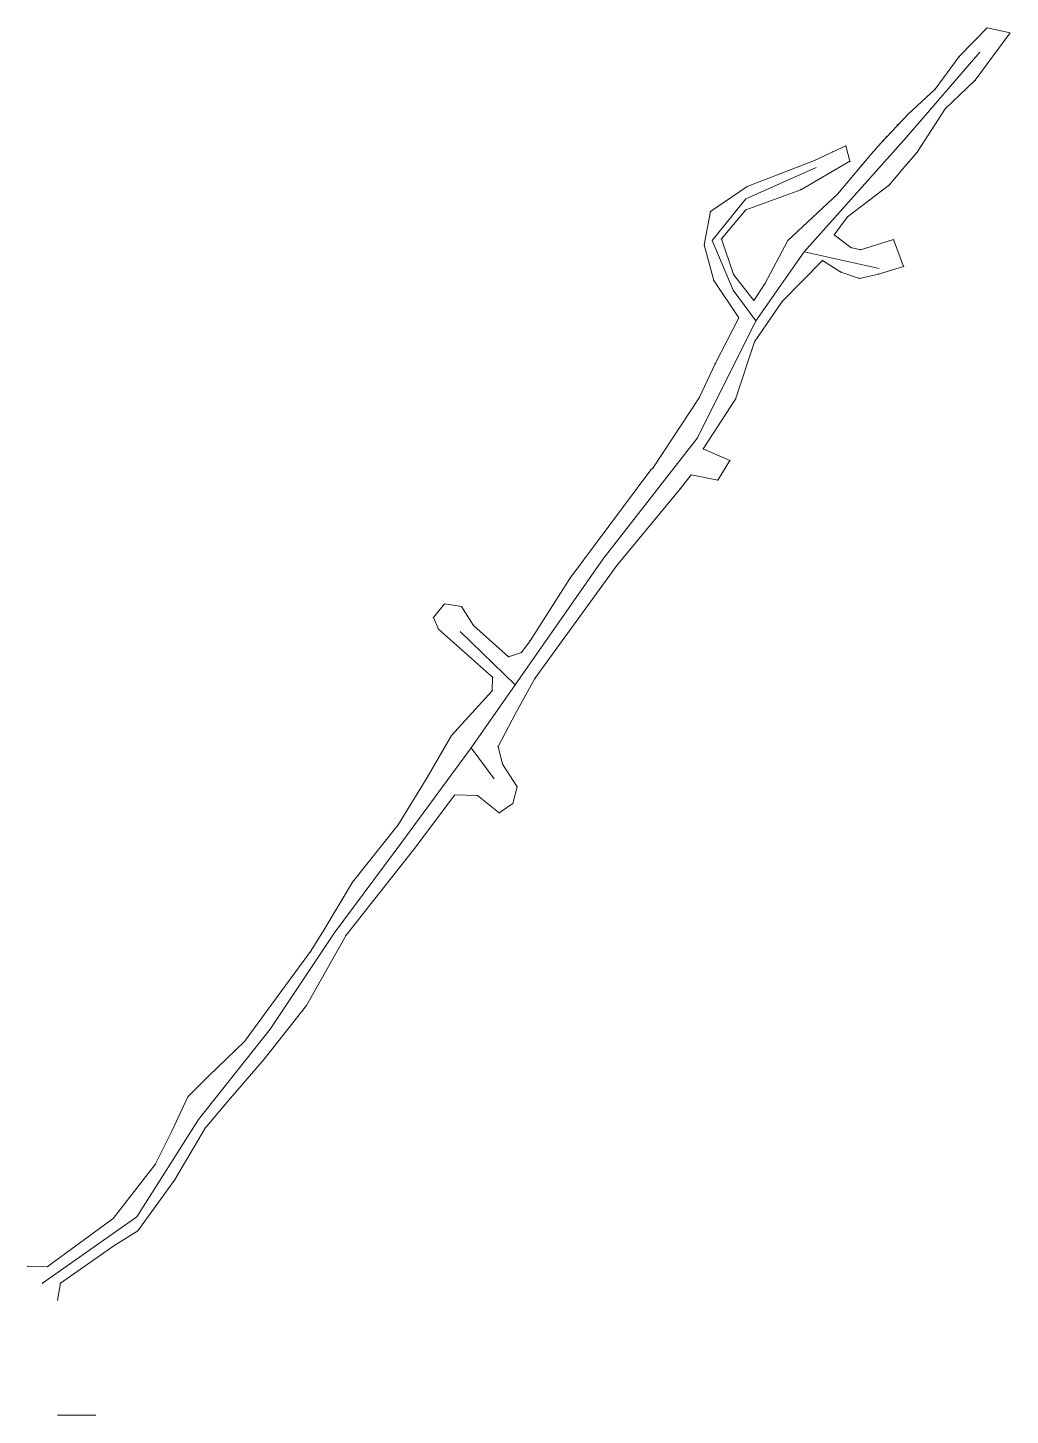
# Model space of a CAD drawing. Header units: millimetres. Extents: x 241561 to 241689, y 4251646 to 4251827.
import ezdxf

# ---------------------------------------------------------------- set-up
doc = ezdxf.new("R2010")
doc.units = ezdxf.units.MM
for name, color, linetype, lineweight in [('ATOCAGI2NOLUBACA', 40, 'Continuous', 0), ('GEOFENCE', 3, 'Continuous', 0), ('INIT_COORD', 5, 'Continuous', 0)]:
    doc.layers.add(name, color=color, linetype=linetype, lineweight=lineweight)

msp = doc.modelspace()

# ---------------------------------------------------------------- linework, layer by layer
at = {"layer": 'ATOCAGI2NOLUBACA', "lineweight": 0}
for p, q in [((241685.96, 4251826.63, 1812.6), (241682.34, 4251822.88, 1809)), ((241684.42, 4251819.79, 1808.98), (241688.97, 4251825.98, 1813.77)), ((241685.96, 4251826.63, 1812.6), (241688.97, 4251825.98, 1813.77)), ((241682.34, 4251822.88, 1809), (241679.19, 4251818.64, 1808.91)), ((241679.19, 4251818.64, 1808.91), (241675.7, 4251815.37, 1808.64)), ((241680.49, 4251816.06, 1808.73), (241684.42, 4251819.79, 1808.98)), ((241672.18, 4251811.63, 1808.57), (241675.7, 4251815.37, 1808.64)), ((241676.88, 4251810.45, 1808.61), (241680.49, 4251816.06, 1808.73)), ((241667.11, 4251811.04, 1808.67), (241663.5, 4251809.36, 1808.8)), ((241667.57, 4251811.25, 1808.65), (241667.11, 4251811.04, 1808.67)), ((241668.13, 4251809.26, 1808.65), (241667.57, 4251811.25, 1808.65)), ((241670.86, 4251810.11, 1808.59), (241672.18, 4251811.63, 1808.57)), ((241672.96, 4251812.52, 1808.56), (241672.18, 4251811.63, 1808.57)), ((241654.74, 4251805.96, 1809.1), (241663.5, 4251809.36, 1808.8)), ((241661.73, 4251805.53, 1808.8), (241668.13, 4251809.26, 1808.65)), ((241670.86, 4251810.11, 1808.59), (241669.71, 4251808.8, 1808.61)), ((241674.75, 4251807.95, 1808.61), (241676.88, 4251810.45, 1808.61)), ((241669.71, 4251808.8, 1808.61), (241666.49, 4251804.96, 1808.52)), ((241673.27, 4251806.2, 1808.61), (241674.75, 4251807.95, 1808.61)), ((241649.97, 4251802.7, 1809.1), (241654.74, 4251805.96, 1809.1)), ((241654.6, 4251802.94, 1809.1), (241661.73, 4251805.53, 1808.8)), ((241667.82, 4251802.01, 1808.55), (241673.27, 4251806.2, 1808.61)), ((241666.49, 4251804.96, 1808.56), (241660.06, 4251798.95, 1808.44)), ((241649.18, 4251798.35, 1808.6), (241649.97, 4251802.7, 1809.1)), ((241651.41, 4251799.15, 1808.4), (241654.6, 4251802.94, 1809.1)), ((241666.09, 4251799.67, 1808.49), (241667.82, 4251802.01, 1808.55)), ((241650.42, 4251793.73, 1808.6), (241649.18, 4251798.35, 1808.6)), ((241651.41, 4251799.15, 1808.4), (241652.99, 4251794.52, 1808.5)), ((241660.06, 4251798.95, 1808.44), (241657.06, 4251793.31, 1808.27)), ((241668.26, 4251798.02, 1808.31), (241666.09, 4251799.67, 1808.49)), ((241673.78, 4251799.05, 1808.5), (241669.51, 4251797.74, 1808.21)), ((241675.1, 4251795.55, 1808.69), (241673.78, 4251799.05, 1808.5)), ((241669.51, 4251797.74, 1808.21), (241668.26, 4251798.02, 1808.31)), ((241664.54, 4251796.34, 1808.44), (241659.32, 4251790.99, 1808.31)), ((241664.54, 4251796.34, 1808.44), (241666.95, 4251794.83, 1808.39)), ((241666.95, 4251794.83, 1808.39), (241669.39, 4251793.99, 1808.39)), ((241671.85, 4251794.57, 1808.44), (241675.1, 4251795.55, 1808.69)), ((241653.66, 4251788.86, 1808.47), (241650.42, 4251793.73, 1808.6)), ((241652.99, 4251794.52, 1808.5), (241655.62, 4251791.13, 1808.43)), ((241657.06, 4251793.31, 1808.27), (241655.62, 4251791.13, 1808.43)), ((241669.39, 4251793.99, 1808.39), (241671.85, 4251794.57, 1808.44)), ((241655.73, 4251785.76, 1808.44), (241659.32, 4251790.99, 1808.31)), ((241653.66, 4251788.86, 1808.47), (241650.58, 4251782.9, 1808.29)), ((241653.26, 4251778.3, 1808.02), (241655.73, 4251785.76, 1808.44)), ((241650.58, 4251782.9, 1808.29), (241648.53, 4251778.46, 1808.38)), ((241648.53, 4251778.46, 1808.38), (241642.5, 4251769.29, 1808.52)), ((241649.04, 4251771.8, 1808.49), (241653.26, 4251778.3, 1808.02)), ((241652.51, 4251770.29, 1808.5), (241649.04, 4251771.8, 1808.49)), ((241650.94, 4251767.75, 1808.5), (241652.51, 4251770.29, 1808.5)), ((241642.21, 4251769.09, 1808.6), (241631.71, 4251754.92, 1809.03)), ((241642.5, 4251769.29, 1808.52), (241642.21, 4251769.09, 1808.6)), ((241646.08, 4251766.66, 1808.38), (241647.46, 4251768.41, 1808.45)), ((241647.46, 4251768.41, 1808.45), (241650.94, 4251767.75, 1808.5)), ((241637.81, 4251756.65, 1808.81), (241646.08, 4251766.66, 1808.38)), ((241631.71, 4251754.92, 1809.03), (241626.53, 4251746.83, 1809.17)), ((241627.14, 4251741.92, 1808.91), (241637.81, 4251756.65, 1808.81)), ((241613.95, 4251749.84, 1809.33), (241615.38, 4251751.62, 1809.34)), ((241615.38, 4251751.62, 1809.34), (241617.62, 4251751.28, 1809.26)), ((241614.6, 4251748.36, 1809.33), (241613.95, 4251749.84, 1809.33)), ((241617.62, 4251751.28, 1809.26), (241619.16, 4251748.83, 1808.98)), ((241621.64, 4251742.09, 1809.05), (241614.6, 4251748.36, 1809.33)), ((241619.16, 4251748.83, 1808.98), (241623.72, 4251744.75, 1809.18)), ((241625.4, 4251745.31, 1808.96), (241626.53, 4251746.83, 1809.17)), ((241623.72, 4251744.75, 1809.18), (241625.4, 4251745.31, 1808.96)), ((241621.6, 4251740.32, 1808.98), (241621.64, 4251742.09, 1809.05)), ((241627.14, 4251741.92, 1808.91), (241624.61, 4251737.37, 1808.91)), ((241616.29, 4251734.48, 1808.92), (241621.6, 4251740.32, 1808.98)), ((241624.61, 4251737.37, 1808.91), (241622.35, 4251733.07, 1808.87)), ((241613.14, 4251729.03, 1808.85), (241616.29, 4251734.48, 1808.92)), ((241622.35, 4251733.07, 1808.87), (241622.94, 4251730.75, 1808.98)), ((241622.94, 4251730.75, 1808.98), (241624.82, 4251727.84, 1809.12)), ((241609.34, 4251722.86, 1809.03), (241613.14, 4251729.03, 1808.85)), ((241624.82, 4251727.84, 1809.12), (241624.27, 4251725.66, 1809.1)), ((241616.72, 4251726.77, 1808.76), (241611.36, 4251719.63, 1809.44)), ((241619.66, 4251726.68, 1808.86), (241616.72, 4251726.77, 1808.76)), ((241622.5, 4251724.42, 1809.16), (241619.66, 4251726.68, 1808.86)), ((241624.27, 4251725.66, 1809.1), (241622.5, 4251724.42, 1809.16)), ((241603.42, 4251715.42, 1809.16), (241609.34, 4251722.86, 1809.03)), ((241611.36, 4251719.63, 1808.76), (241602.58, 4251708.53, 1809.44)), ((241599.57, 4251708.96, 1809.38), (241603.42, 4251715.42, 1809.16)), ((241602.58, 4251708.53, 1809.44), (241597.44, 4251699.36, 1809.25)), ((241597.97, 4251706.38, 1809.2), (241599.57, 4251708.96, 1809.38)), ((241594.24, 4251701.3, 1809.34), (241597.97, 4251706.38, 1809.2)), ((241589.36, 4251694.65, 1809.21), (241594.24, 4251701.3, 1809.34)), ((241597.44, 4251699.36, 1809.25), (241591.94, 4251692.38, 1809.03)), ((241584.75, 4251690.18, 1809.17), (241589.36, 4251694.65, 1809.21)), ((241591.94, 4251692.38, 1809.03), (241587.27, 4251686.97, 1809.03)), ((241582.02, 4251687.48, 1809.22), (241584.75, 4251690.18, 1809.17)), ((241579.94, 4251682.99, 1808.8), (241582.02, 4251687.48, 1809.22)), ((241587.27, 4251686.97, 1809.03), (241584.24, 4251683.41, 1808.88)), ((241577.77, 4251678.64, 1808.9), (241579.94, 4251682.99, 1808.8)), ((241584.24, 4251683.41, 1808.88), (241580.28, 4251676.62, 1808.77)), ((241572.27, 4251671.61, 1808.75), (241577.77, 4251678.64, 1808.9)), ((241580.28, 4251676.62, 1808.77), (241575.51, 4251670.03, 1808.93)), ((241563.71, 4251665.36, 1808.63), (241572.27, 4251671.61, 1808.75)), ((241575.51, 4251670.03, 1808.93), (241572.36, 4251668.08, 1808.96)), ((241572.36, 4251668.08, 1808.96), (241565.43, 4251663.21, 1808.87)), ((241563.71, 4251665.36, 1808.63), (241561.18, 4251665.39, 1808.5)), ((241565.43, 4251663.21, 1808.87), (241565.05, 4251661.02, 1808.5))]:
    msp.add_line(p, q, dxfattribs=at)
for p in [(241682.34, 4251822.88, 1809), (241679.19, 4251818.64, 1808.91), (241684.42, 4251819.79, 1808.98), (241680.49, 4251816.06, 1808.73), (241674.27, 4251814.03, 1808.54), (241667.57, 4251811.25, 1808.65), (241665.84, 4251810.45, 1808.71), (241668.13, 4251809.26, 1808.65), (241676.88, 4251810.45, 1808.61), (241669.71, 4251808.8, 1808.61), (241654.74, 4251805.96, 1809.1), (241661.73, 4251805.53, 1808.8), (241673.27, 4251806.2, 1808.61), (241666.49, 4251804.96, 1808.52), (241649.97, 4251802.7, 1809.1), (241654.6, 4251802.94, 1809.1), (241667.82, 4251802.01, 1808.55), (241649.18, 4251798.35, 1808.6), (241651.41, 4251799.15, 1808.4), (241660.06, 4251798.95, 1808.44), (241666.09, 4251799.67, 1808.49), (241673.78, 4251799.05, 1808.5), (241668.26, 4251798.02, 1808.31), (241669.51, 4251797.74, 1808.21), (241664.54, 4251796.34, 1808.44), (241666.95, 4251794.83, 1808.39), (241675.1, 4251795.55, 1808.69), (241650.42, 4251793.73, 1808.6), (241652.99, 4251794.52, 1808.5), (241657.06, 4251793.31, 1808.27), (241669.39, 4251793.99, 1808.39), (241671.85, 4251794.57, 1808.44), (241655.62, 4251791.13, 1808.43), (241659.32, 4251790.99, 1808.31), (241653.66, 4251788.86, 1808.47), (241655.73, 4251785.76, 1808.44), (241650.58, 4251782.9, 1808.29), (241648.53, 4251778.46, 1808.38), (241653.26, 4251778.3, 1808.02), (241649.04, 4251771.8, 1808.49), (241652.51, 4251770.29, 1808.5), (241642.21, 4251769.09, 1808.6), (241642.5, 4251769.29, 1808.52), (241647.46, 4251768.41, 1808.45), (241650.94, 4251767.75, 1808.5), (241646.08, 4251766.66, 1808.38), (241631.71, 4251754.92, 1809.03), (241637.81, 4251756.65, 1808.81), (241615.38, 4251751.62, 1809.34), (241613.95, 4251749.84, 1809.33), (241617.62, 4251751.28, 1809.26), (241614.6, 4251748.36, 1809.33), (241619.16, 4251748.83, 1808.98), (241626.53, 4251746.83, 1809.17), (241623.72, 4251744.75, 1809.18), (241625.4, 4251745.31, 1808.96), (241621.64, 4251742.09, 1809.05), (241627.14, 4251741.92, 1808.91), (241621.6, 4251740.32, 1808.98), (241616.29, 4251734.48, 1808.92), (241622.35, 4251733.07, 1808.87), (241622.94, 4251730.75, 1808.98), (241624.82, 4251727.84, 1809.12), (241616.72, 4251726.77, 1808.76), (241619.66, 4251726.68, 1808.86), (241622.5, 4251724.42, 1809.16), (241609.34, 4251722.86, 1809.03), (241611.36, 4251719.63, 1809.44), (241603.42, 4251715.42, 1809.16), (241602.58, 4251708.53, 1809.44), (241597.97, 4251706.38, 1809.2), (241597.44, 4251699.36, 1809.25), (241589.36, 4251694.65, 1809.21), (241582.02, 4251687.48, 1809.22), (241584.24, 4251683.41, 1808.88), (241577.77, 4251678.64, 1808.9), (241580.28, 4251676.62, 1808.77), (241572.27, 4251671.61, 1808.75), (241575.51, 4251670.03, 1808.93), (241561.18, 4251665.39, 1808.5), (241563.71, 4251665.36, 1808.63), (241565.43, 4251663.21, 1808.87), (241565.05, 4251661.02, 1808.5)]:
    msp.add_point(p, dxfattribs=at)
at = {"layer": 'GEOFENCE'}
for p, q in [((241675.49, 4251812.4, 1808.7), (241685, 4251823.44, 1812.26)), ((241662.18, 4251797.47, 1808.43), (241675.49, 4251812.4, 1808.7)), ((241654.59, 4251804.35, 1809.09), (241663.73, 4251808.42, 1808.79)), ((241650.22, 4251798.92, 1808.5), (241654.59, 4251804.35, 1809.09)), ((241652.93, 4251792.47, 1808.36), (241650.22, 4251798.92, 1808.5)), ((241655.89, 4251788.46, 1807.91), (241662.18, 4251797.47, 1808.43)), ((241662.18, 4251797.47, 1808.43), (241671.94, 4251795.31, 1808.26)), ((241655.89, 4251788.46, 1807.91), (241652.93, 4251792.47, 1808.36)), ((241648.31, 4251773.26, 1808.36), (241655.89, 4251788.46, 1807.91)), ((241636.03, 4251757.48, 1808.86), (241648.31, 4251773.26, 1808.36)), ((241624.58, 4251741.08, 1808.92), (241636.03, 4251757.48, 1808.86)), ((241624.58, 4251741.08, 1808.92), (241617.42, 4251748.05, 1809.22)), ((241618.86, 4251732.88, 1808.96), (241624.58, 4251741.08, 1808.92)), ((241609.98, 4251720.79, 1809.24), (241618.86, 4251732.88, 1808.96)), ((241618.86, 4251732.88, 1808.96), (241621.86, 4251728.88, 1809.04)), ((241601.04, 4251708.75, 1809.38), (241609.98, 4251720.79, 1809.24)), ((241592.72, 4251696.27, 1809.18), (241601.04, 4251708.75, 1809.38)), ((241583.4, 4251684.52, 1808.77), (241592.72, 4251696.27, 1809.18)), ((241575.36, 4251671.86, 1808.89), (241583.4, 4251684.52, 1808.77)), ((241563.11, 4251663.21, 1808.5), (241575.36, 4251671.86, 1808.89)), ((241565.05, 4251646.02, 1808.5), (241570.05, 4251646.02, 1808.5))]:
    msp.add_line(p, q, dxfattribs=at)
at = {"layer": 'INIT_COORD'}
msp.add_point((241563.11, 4251663.21, 1808.5), dxfattribs=at)

doc.saveas('drawing.dxf')
